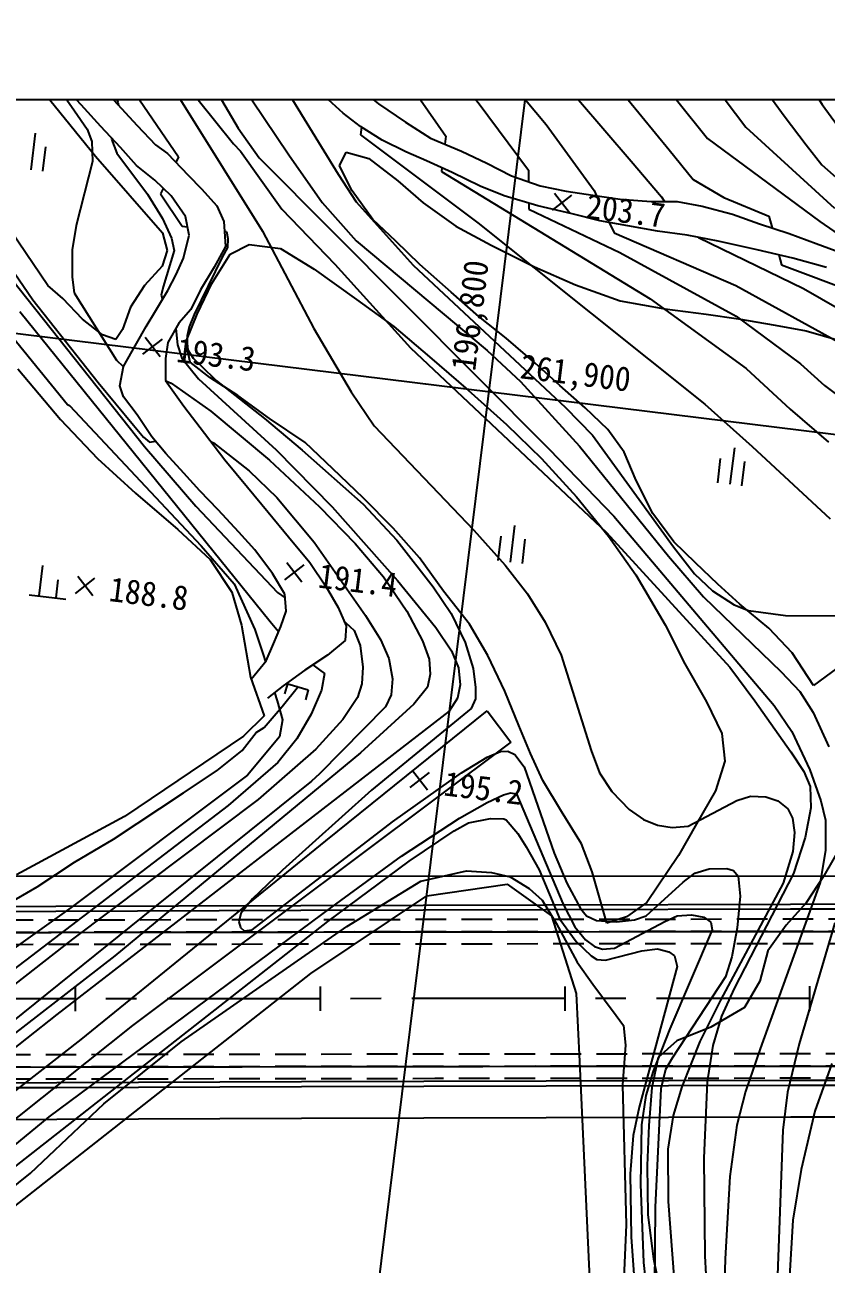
# Model space of a CAD drawing. Header units: millimetres. Extents: x 8678 to 9474, y 1103 to 1809.
# Drawn here: x 9140.5 to 9205.9, y 1453.7 to 1555 of the extents above; entities that cross this region are included whole.
import ezdxf
from ezdxf.enums import TextEntityAlignment as Align
from ezdxf.xclip import XClip

# ---------------------------------------------------------------- set-up
doc = ezdxf.new("R2010")
doc.units = ezdxf.units.MM
doc.header["$LTSCALE"] = 10
doc.header["$MEASUREMENT"] = 0
doc.header["$XCLIPFRAME"] = 2
doc.linetypes.add('CENTER', pattern=[2, 1.25, -0.25, 0.25, -0.25])
doc.linetypes.add('HIDDEN', pattern=[0.375, 0.25, -0.125])
doc.layers.add('TX-PAPR', color=2, linetype='Continuous', plot=False)
doc.layers.add('TZ-BASE', color=253, linetype='Continuous')
doc.layers.add('TZ-CABL', color=4, linetype='Continuous')
doc.styles.add('HANA', font='GulimChe.ttf')
doc.linetypes.add('ZIGZAG', pattern='A,0.0001,-0.2,[131,ltypeshp.shx,S=0.2,R=0,X=-0.2,Y=0],-0.4,[131,ltypeshp.shx,S=0.2,R=180,X=0.2,Y=0],-0.2', length=0.8001)

# ---------------------------------------------------------------- blocks, each defined once
blk = doc.blocks.new('JD-CGHF56FJ')
at = {"layer": 'TZ-BASE'}
for p, q in [((385.32, -179.34), (429.37, 177.07)), ((393.79, 97.63, 203), (412.91, 74.78, 203)), ((79.56, 92.47), (512.16, 38.99)), ((377.45, 92.77, 196), (392.08, 69.43, 196)), ((385.01, 88.94, 199), (397.45, 70.5, 199)), ((406.86, 86.76, 204), (418.48, 73, 204)), ((428.4, 86.54, 209), (437.92, 73.71, 209)), ((421.98, 83.83, 207), (431.66, 71.85, 207)), ((426.3, 83.99, 208), (434.79, 72.78, 208)), ((377.75, 59.84, 191.92), (362.69, 82.05, 191.92)), ((420.17, 81.07, 206), (428.53, 70.92, 206)), ((376.24, 79.45, 193), (379.94, 74.1, 193)), ((405.18, 79.33, 202), (410.28, 72.05, 202)), ((417.51, 79.22, 205), (425.41, 69.99, 205)), ((395.57, 78.56, 200), (401.49, 68.93, 200)), ((376.9, 76.24, 191.92), (381.64, 70.4, 191.92)), ((402.65, 76.41, 188.85), (404.76, 74.68, 188.85)), ((440.02, 76.05, 210), (441.04, 74.64, 210)), ((380.48, 74.59, 182.25), (379.31, 75.84, 182.25)), ((382.77, 75.38, 188.97), (385.04, 72.92, 188.97)), ((383.06, 75.69, 194), (383.48, 74.83, 194)), ((384.74, 75.73, 195), (388.44, 70.35, 195)), ((390, 75.04, 197), (392.92, 71.42, 197)), ((391.51, 75.75, 198), (393.31, 72.68, 198)), ((401.89, 73.93, 188.97), (400.29, 75.36, 188.97)), ((379.94, 74.1, 193), (380.97, 72.6, 193)), ((382.08, 72.83, 182.25), (380.48, 74.59, 182.25)), ((383.48, 74.83, 194), (383.54, 74.55, 194)), ((404.76, 74.68, 188.85), (406.97, 73.17, 188.85)), ((412.91, 74.78, 203), (417.03, 69.25, 203)), ((441.04, 74.64, 210), (443.02, 71.91, 210)), ((403.29, 72.84, 188.97), (401.89, 73.93, 188.97)), ((406.97, 73.17, 188.85), (409.02, 71.87, 188.85)), ((418.48, 73, 204), (422.39, 67.6, 204)), ((437.92, 73.71, 209), (439.72, 71.33, 209)), ((376.73, 72.28, 192.43), (376.36, 69.3, 192.43)), ((380.97, 72.6, 193), (381.34, 71.59, 193)), ((383.7, 71.1, 182.25), (382.08, 72.83, 182.25)), ((385.04, 72.92, 188.97), (386.56, 71.33, 188.97)), ((393.31, 72.68, 198), (395.01, 70.27, 198)), ((405.08, 71.72, 188.97), (403.29, 72.84, 188.97)), ((403.39, 72.78, 201), (403.31, 72.14, 201)), ((403.31, 72.14, 201), (412.9, 64.96, 201)), ((410.28, 72.05, 202), (410.2, 71.38, 202)), ((434.79, 72.78, 208), (442.04, 66.15, 208)), ((377.35, 69.18, 192.43), (377.6, 71.16, 192.43)), ((381.34, 71.59, 193), (381.39, 69.96, 193)), ((382.98, 71.87, 194), (382.96, 71.78, 194)), ((382.96, 71.78, 194), (383.4, 70.64, 194)), ((385.01, 69.63, 182.25), (383.7, 71.1, 182.25)), ((386.56, 71.33, 188.97), (387.52, 70.62, 188.97)), ((392.92, 71.42, 197), (393.51, 70.81, 197)), ((407, 70.75, 188.97), (405.08, 71.72, 188.97)), ((409.02, 71.87, 188.85), (411.56, 70.81, 188.85)), ((428.53, 70.92, 206), (430.48, 68.51, 206)), ((431.66, 71.85, 207), (440.84, 65.06, 207)), ((439.72, 71.33, 209), (441, 69.7, 209)), ((381.39, 69.96, 193), (380.06, 64.74, 193)), ((381.64, 70.4, 191.92), (387.12, 64.13, 191.92)), ((383.4, 70.64, 194), (385.89, 67.29, 194)), ((387.52, 70.62, 188.97), (389.21, 68.86, 188.97)), ((388.44, 70.35, 195), (388.21, 69.89, 195)), ((393.51, 70.81, 197), (396.88, 66.06, 197)), ((395.01, 70.27, 198), (418.72, 46.45, 198)), ((397.45, 70.5, 199), (400.17, 66.61, 199)), ((401.58, 69.6, 199.24), (402.14, 70.72, 199.24)), ((402.14, 70.72, 199.24), (403.97, 70.22, 199.24)), ((403.97, 70.22, 199.24), (406.35, 68.38, 199.24)), ((408.7, 70.03, 188.97), (407, 70.75, 188.97)), ((410.79, 69.08, 188.97), (408.7, 70.03, 188.97)), ((411.56, 70.81, 188.85), (413.62, 69.82, 188.85)), ((425.41, 69.99, 205), (427.9, 67.08, 205)), ((386.51, 68.43, 182.25), (385.01, 69.63, 182.25)), ((392.08, 69.43, 196), (395.29, 64.26, 196)), ((401.49, 68.93, 200), (402.96, 66.67, 200)), ((402.62, 67.58, 199.24), (401.58, 69.6, 199.24)), ((409.96, 69.46, 202), (409.92, 69.14, 202)), ((409.92, 69.14, 202), (426.97, 58.74, 202)), ((413.09, 67.95, 188.97), (410.79, 69.08, 188.97)), ((413.62, 69.82, 188.85), (415.63, 68.79, 188.85)), ((417.03, 69.25, 203), (417.04, 68.31, 203)), ((441, 69.7, 209), (443.55, 67.44, 209)), ((387.82, 67.16, 182.25), (386.51, 68.43, 182.25)), ((389.21, 68.86, 188.97), (390.31, 67.74, 188.97)), ((406.35, 68.38, 199.24), (408.43, 66.6, 199.24)), ((415.04, 67.15, 188.97), (413.09, 67.95, 188.97)), ((415.63, 68.79, 188.85), (417.99, 67.99, 188.85)), ((417.99, 67.99, 188.85), (420.1, 67.53, 188.85)), ((430.48, 68.51, 206), (432.99, 67.02, 206)), ((385.89, 67.29, 194), (387.12, 65.32, 194)), ((387.18, 67.77, 195), (386.97, 67.33, 195)), ((386.97, 67.33, 195), (388.72, 64.69, 195)), ((389.01, 65.47, 182.25), (387.82, 67.16, 182.25)), ((390.31, 67.74, 188.97), (391.55, 66.34, 188.97)), ((404.32, 65.24, 199.24), (402.62, 67.58, 199.24)), ((417.8, 66.34, 188.97), (415.04, 67.15, 188.97)), ((418.99, 65.98, 203.71), (420.57, 67.21, 203.71)), ((419.16, 67.38, 203.71), (420.39, 65.8, 203.71)), ((420.1, 67.53, 188.85), (422.29, 67.22, 188.85)), ((422.29, 67.22, 188.85), (424.53, 66.9, 188.85)), ((422.39, 67.6, 204), (422.59, 67.17, 204)), ((424.53, 66.9, 188.85), (427.05, 66.69, 188.85)), ((427.9, 67.08, 205), (428.14, 66.69, 205)), ((432.99, 67.02, 206), (436.68, 65.51, 206)), ((391.55, 66.34, 188.97), (392.14, 65.07, 188.97)), ((396.88, 66.06, 197), (401.2, 61.57, 197)), ((400.17, 66.61, 199), (402.95, 63.48, 199)), ((402.96, 66.67, 200), (407.61, 61.49, 200)), ((408.43, 66.6, 199.24), (411.08, 64.67, 199.24)), ((417.07, 66.56, 203), (417.07, 66.08, 203)), ((417.07, 66.08, 203), (424.5, 62.54, 203)), ((420.61, 65.69, 188.97), (417.8, 66.34, 188.97)), ((427.05, 66.69, 188.85), (429.17, 66.69, 188.85)), ((429.17, 66.69, 188.85), (431.22, 66.31, 188.85)), ((431.22, 66.31, 188.85), (433.69, 65.66, 188.85)), ((387.12, 65.32, 194), (387.86, 63.71, 194)), ((389.31, 63.94, 182.25), (389.01, 65.47, 182.25)), ((392.14, 65.07, 188.97), (392.26, 63.02, 188.97)), ((406.19, 63.46, 199.24), (404.32, 65.24, 199.24)), ((412.9, 64.96, 201), (431.45, 50.14, 201)), ((422.86, 65.13, 188.97), (420.61, 65.69, 188.97)), ((425.15, 64.7, 188.97), (422.86, 65.13, 188.97)), ((423.63, 64.99, 204), (424.04, 64.13, 204)), ((433.69, 65.66, 188.85), (435.91, 64.87, 188.85)), ((435.91, 64.87, 188.85), (438.34, 64.09, 188.85)), ((436.68, 65.51, 206), (436.93, 64.54, 206)), ((440.84, 65.06, 207), (443.56, 63.18, 207)), ((380.06, 64.74, 193), (379.75, 62.74, 193)), ((387.12, 64.13, 191.92), (387.5, 62.7, 191.92)), ((388.72, 64.69, 195), (389.17, 64.63, 195)), ((388.85, 62.08, 182.25), (389.31, 63.94, 182.25)), ((392.19, 64.26, 195), (392.35, 64.24, 195)), ((392.35, 64.24, 195), (392.46, 63.68, 195)), ((395.29, 64.26, 196), (399.48, 56.32, 196)), ((411.08, 64.67, 199.24), (413.98, 63.12, 199.24)), ((424.04, 64.13, 204), (433.98, 59.84, 204)), ((427.56, 64.28, 188.97), (425.15, 64.7, 188.97)), ((429.99, 63.94, 188.97), (427.56, 64.28, 188.97)), ((432.54, 63.45, 188.97), (429.99, 63.94, 188.97)), ((438.34, 64.09, 188.85), (440.53, 63.26, 188.85)), ((368.31, 63.69, 189), (379.35, 50.1, 189)), ((372.46, 63.29, 191), (385.64, 46.68, 191)), ((373.25, 63.45, 192), (376.53, 58.65, 192)), ((387.86, 63.71, 194), (388.09, 62.7, 194)), ((392.26, 63.02, 188.97), (391.35, 61.32, 188.97)), ((392.43, 62.93, 195), (391.99, 62.14, 195)), ((392.46, 63.68, 195), (392.43, 62.93, 195)), ((392.64, 62.4, 195.5), (394.2, 63.18, 195.5)), ((394.2, 63.18, 195.5), (396.76, 62.87, 195.5)), ((396.76, 62.87, 195.5), (399.53, 61.17, 195.5)), ((402.95, 63.48, 199), (413.64, 54.51, 199)), ((408.15, 61.54, 199.24), (406.19, 63.46, 199.24)), ((413.98, 63.12, 199.24), (417.53, 61.36, 199.24)), ((430.93, 63.76, 205), (439.5, 59.59, 205)), ((435.72, 62.76, 188.97), (432.54, 63.45, 188.97)), ((440.53, 63.26, 188.85), (442.61, 62.49, 188.85)), ((379.75, 62.74, 193), (379.75, 60.52, 193)), ((387.5, 62.7, 191.92), (387.09, 61.41, 191.92)), ((388.09, 62.7, 194), (387.19, 59.72, 194)), ((388.23, 60.74, 182.25), (388.85, 62.08, 182.25)), ((391.99, 62.14, 195), (389.71, 57.47, 195)), ((391.15, 59.99, 195.5), (392.64, 62.4, 195.5)), ((424.5, 62.54, 203), (434, 57.33, 203)), ((438.63, 62.08, 188.97), (435.72, 62.76, 188.97)), ((437.49, 62.34, 206), (437.71, 61.52, 206)), ((441.39, 61.31, 188.97), (438.63, 62.08, 188.97)), ((387.09, 61.41, 191.92), (385.65, 59.83, 191.92)), ((391.35, 61.32, 188.97), (390.24, 59.48, 188.97)), ((399.53, 61.17, 195.5), (402.98, 58.69, 195.5)), ((401.2, 61.57, 197), (407.38, 54.73, 197)), ((407.61, 61.49, 200), (420.05, 49.86, 200)), ((410.72, 59.3, 199.24), (408.15, 61.54, 199.24)), ((417.53, 61.36, 199.24), (420.86, 59.89, 199.24)), ((437.71, 61.52, 206), (450.97, 56.51, 206)), ((378.98, 58.76, 191.92), (377.75, 59.84, 191.92)), ((379.75, 60.52, 193), (379.91, 59.22, 193)), ((385.65, 59.83, 191.92), (384.51, 58.05, 191.92)), ((387.56, 59.42, 182.25), (388.23, 60.74, 182.25)), ((389.95, 57.48, 195.5), (391.15, 59.99, 195.5)), ((420.86, 59.89, 199.24), (424.52, 58.58, 199.24)), ((433.98, 59.84, 204), (442.87, 54.92, 204)), ((379.91, 59.22, 193), (383.36, 53.72, 193)), ((386.59, 57.79, 182.25), (387.56, 59.42, 182.25)), ((387.19, 59.72, 194), (387.02, 59.03, 194)), ((387.02, 59.03, 194), (387.13, 58.69, 194)), ((390.24, 59.48, 188.97), (389.44, 57.86, 188.97)), ((412.97, 57.31, 199.24), (410.72, 59.3, 199.24)), ((439.5, 59.59, 205), (446.35, 55.66, 205)), ((376.53, 58.65, 192), (381.86, 51.9, 192)), ((380.59, 57.08, 191.92), (378.98, 58.76, 191.92)), ((384.51, 58.05, 191.92), (383.86, 56.24, 191.92)), ((385.78, 56.47, 182.25), (386.59, 57.79, 182.25)), ((389.44, 57.86, 188.97), (388.46, 56.74, 188.97)), ((402.98, 58.69, 195.5), (406.03, 56.47, 195.5)), ((424.52, 58.58, 199.24), (428.18, 57.92, 199.24)), ((426.97, 58.74, 202), (434.82, 53.06, 202)), ((428.18, 57.92, 199.24), (431.54, 57.5, 199.24)), ((375.47, 57.7, 190), (395.92, 32.36, 190)), ((382.21, 55.8, 191.92), (380.59, 57.08, 191.92)), ((388.46, 56.74, 188.97), (387.56, 55.18, 188.97)), ((389.04, 55.2, 195.5), (389.95, 57.48, 195.5)), ((389.71, 57.47, 195), (389.31, 56.46, 195)), ((415.2, 55.54, 199.24), (412.97, 57.31, 199.24)), ((431.54, 57.5, 199.24), (434.18, 57.11, 199.24)), ((434, 57.33, 203), (439.25, 53.44, 203)), ((434.18, 57.11, 199.24), (437.19, 56.59, 199.24)), ((383.3, 55.42, 191.92), (382.21, 55.8, 191.92)), ((383.86, 56.24, 191.92), (383.3, 55.42, 191.92)), ((384.99, 55.1, 182.25), (385.78, 56.47, 182.25)), ((388.22, 56.32, 194), (388.36, 54.99, 194)), ((389.31, 56.46, 195), (389.15, 55.73, 195)), ((389.15, 55.73, 195), (389.15, 55.12, 195)), ((399.48, 56.32, 196), (402.54, 51.13, 196)), ((406.03, 56.47, 195.5), (408.93, 54, 195.5)), ((437.19, 56.59, 199.24), (439.72, 56.14, 199.24)), ((439.72, 56.14, 199.24), (442.55, 55.32, 199.24)), ((383.95, 53.22, 182.25), (384.99, 55.1, 182.25)), ((385.53, 54.21, 193.29), (387.11, 55.44, 193.29)), ((385.71, 55.62, 193.29), (386.94, 54.04, 193.29)), ((387.56, 55.18, 188.97), (387.37, 53.86, 188.97)), ((388.36, 54.99, 194), (388.7, 53.88, 194)), ((389.39, 53.56, 195.5), (389.04, 55.2, 195.5)), ((389.15, 55.12, 195), (389.18, 54.57, 195)), ((407.38, 54.73, 197), (423.41, 39.65, 197)), ((417.57, 53.49, 199.24), (415.2, 55.54, 199.24)), ((383.36, 53.72, 193), (383.89, 53.25, 193)), ((387.37, 53.86, 188.97), (387.36, 52.08, 188.97)), ((388.7, 53.88, 194), (390.07, 52.19, 194)), ((389.18, 54.57, 195), (389.64, 53.9, 195)), ((389.64, 53.9, 195), (390.28, 53.27, 195)), ((408.93, 54, 195.5), (412.09, 51.27, 195.5)), ((413.64, 54.51, 199), (416.39, 51.98, 199)), ((375.31, 53.01, 188.73), (378.78, 48.89, 188.73)), ((383.65, 51.64, 182.25), (383.95, 53.22, 182.25)), ((383.89, 53.25, 193), (383.96, 53.23, 193)), ((391, 52.32, 195.5), (389.39, 53.56, 195.5)), ((390.28, 53.27, 195), (391.5, 52.07, 195)), ((419.59, 51.66, 199.24), (417.57, 53.49, 199.24)), ((434.82, 53.06, 202), (438.42, 49.73, 202)), ((439.25, 53.44, 203), (441.22, 51.67, 203)), ((381.86, 51.9, 192), (384.75, 48.42, 192)), ((387.36, 52.08, 188.97), (388.86, 49.97, 188.97)), ((387.39, 52.04, 193), (387.82, 51.84, 193)), ((387.82, 51.84, 193), (391.08, 49.57, 193)), ((390.07, 52.19, 194), (396.4, 46.39, 194)), ((393.28, 50.84, 195.5), (391, 52.32, 195.5)), ((391.5, 52.07, 195), (395.47, 48.95, 195)), ((416.39, 51.98, 199), (421.2, 46.71, 199)), ((441.22, 51.67, 203), (444.11, 49.47, 203)), ((383.93, 50.74, 182.25), (383.65, 51.64, 182.25)), ((385.04, 49.25, 182.25), (383.93, 50.74, 182.25)), ((395.86, 48.97, 195.5), (393.28, 50.84, 195.5)), ((402.54, 51.13, 196), (404.41, 48.36, 196)), ((412.09, 51.27, 195.5), (415.22, 48.47, 195.5)), ((421.67, 49.83, 199.24), (419.59, 51.66, 199.24)), ((379.35, 50.1, 189), (379.53, 50.01, 189)), ((379.53, 50.01, 189), (390.28, 38.56, 189)), ((388.86, 49.97, 188.97), (390.56, 47.75, 188.97)), ((420.05, 49.86, 200), (422.27, 47.59, 200)), ((423.51, 48.07, 199.24), (421.67, 49.83, 199.24)), ((431.45, 50.14, 201), (435.31, 46.68, 201)), ((438.42, 49.73, 202), (441.54, 47.04, 202)), ((378.78, 48.89, 188.73), (381.81, 45.68, 188.73)), ((386.24, 47.47, 182.25), (385.04, 49.25, 182.25)), ((391.08, 49.57, 193), (395.88, 45.55, 193)), ((395.47, 48.95, 195), (398.54, 46.36, 195)), ((398.77, 47, 195.5), (395.86, 48.97, 195.5)), ((384.75, 48.42, 192), (385.58, 47.44, 192)), ((390.56, 47.75, 188.97), (392.23, 45.57, 188.97)), ((404.41, 48.36, 196), (412.55, 39.83, 196)), ((415.22, 48.47, 195.5), (418.08, 45.7, 195.5)), ((424.86, 46.21, 199.24), (423.51, 48.07, 199.24)), ((385.58, 47.44, 192), (386.06, 47.02, 192)), ((385.64, 46.68, 191), (389.84, 41.8, 191)), ((386.06, 47.02, 192), (386.55, 47.11, 192)), ((387.4, 46.11, 182.25), (386.24, 47.47, 182.25)), ((391.08, 47.07, 192), (391.3, 46.97, 192)), ((391.3, 46.97, 192), (394.21, 44.69, 192)), ((401.04, 44.86, 195.5), (398.77, 47, 195.5)), ((421.2, 46.71, 199), (428.48, 37.71, 199)), ((422.27, 47.59, 200), (428.89, 38.48, 200)), ((435.31, 46.68, 201), (441.69, 40.77, 201)), ((381.81, 45.68, 188.73), (384.93, 42.86, 188.73)), ((388.86, 44.5, 182.25), (387.4, 46.11, 182.25)), ((396.4, 46.39, 194), (400.98, 41.75, 194)), ((398.54, 46.36, 195), (403.52, 41.97, 195)), ((418.08, 45.7, 195.5), (420.95, 42.55, 195.5)), ((418.72, 46.45, 198), (424, 40.98, 198)), ((425.82, 43.88, 199.24), (424.86, 46.21, 199.24)), ((432.49, 43.7, 200.92), (432.73, 45.68, 200.92)), ((433.85, 46.55, 200.92), (433.48, 43.58, 200.92)), ((392.23, 45.57, 188.97), (394.06, 43.36, 188.97)), ((394.21, 44.69, 192), (396.46, 42.51, 192)), ((395.88, 45.55, 193), (399.96, 41.74, 193)), ((403.51, 42.48, 195.5), (401.04, 44.86, 195.5)), ((434.47, 43.45, 200.92), (434.72, 45.44, 200.92)), ((390.18, 43.06, 182.25), (388.86, 44.5, 182.25)), ((427.2, 41.19, 199.24), (425.82, 43.88, 199.24)), ((384.93, 42.86, 188.73), (388.38, 39.89, 188.73)), ((391.66, 41.49, 182.25), (390.18, 43.06, 182.25)), ((394.06, 43.36, 188.97), (395.77, 41.3, 188.97)), ((389.84, 41.8, 191), (396.53, 34.75, 191)), ((396.46, 42.51, 192), (399.51, 38.86, 192)), ((399.96, 41.74, 193), (402.87, 38.74, 193)), ((400.98, 41.75, 194), (406.32, 35.72, 194)), ((405.96, 40.01, 195.5), (403.51, 42.48, 195.5)), ((403.52, 41.97, 195), (406.28, 39.01, 195)), ((420.95, 42.55, 195.5), (423.57, 39.35, 195.5)), ((393.37, 39.67, 182.25), (391.66, 41.49, 182.25)), ((395.77, 41.3, 188.97), (397.43, 39.28, 188.97)), ((424, 40.98, 198), (434.83, 28.19, 198)), ((428.9, 38.88, 199.24), (427.2, 41.19, 199.24)), ((388.38, 39.89, 188.73), (391.03, 37.43, 188.73)), ((394.68, 38.22, 182.25), (393.37, 39.67, 182.25)), ((408.12, 37.56, 195.5), (405.96, 40.01, 195.5)), ((412.55, 39.83, 196), (415.13, 36.98, 196)), ((415.9, 40.21, 195.91), (415.53, 37.23, 195.91)), ((423.41, 39.65, 197), (433.48, 28.64, 197)), ((390.28, 38.56, 189), (392.98, 35.45, 189)), ((397.43, 39.28, 188.97), (399.16, 37.19, 188.97)), ((399.51, 38.86, 192), (403.72, 32.86, 192)), ((402.87, 38.74, 193), (405.19, 36.02, 193)), ((406.28, 39.01, 195), (409.25, 35.21, 195)), ((414.54, 37.35, 195.91), (414.79, 39.34, 195.91)), ((416.53, 37.11, 195.91), (416.77, 39.09, 195.91)), ((423.57, 39.35, 195.5), (425.79, 36.18, 195.5)), ((430.69, 37.16, 199.24), (428.9, 38.88, 199.24)), ((396.11, 36.28, 182.25), (394.68, 38.22, 182.25)), ((410.08, 34.85, 195.5), (408.12, 37.56, 195.5)), ((428.48, 37.71, 199), (431.33, 34.39, 199)), ((428.89, 38.48, 200), (430.59, 36.26, 200)), ((377.04, 34.47, 188.56), (377.35, 36.95, 188.56)), ((391.03, 37.43, 188.73), (392.79, 34.77, 188.73)), ((397.11, 35.77, 191.38), (398.69, 37, 191.38)), ((397.28, 37.18, 191.38), (398.51, 35.6, 191.38)), ((399.16, 37.19, 188.97), (400.51, 35.2, 188.97)), ((415.13, 36.98, 196), (416.96, 34.62, 196)), ((432.49, 35.42, 199.24), (430.69, 37.16, 199.24)), ((378.43, 34.29, 188.56), (378.61, 35.78, 188.56)), ((380.02, 34.67, 188.83), (381.6, 35.9, 188.83)), ((380.2, 36.07, 188.83), (381.43, 34.5, 188.83)), ((397.12, 34.6, 182.25), (396.11, 36.28, 182.25)), ((405.19, 36.02, 193), (407.09, 33.22, 193)), ((406.32, 35.72, 194), (409.45, 31.89, 194)), ((425.79, 36.18, 195.5), (428.21, 32.1, 195.5)), ((430.59, 36.26, 200), (432.06, 34.87, 200)), ((376.24, 34.56, 188.56), (379.22, 34.2, 188.56)), ((392.79, 34.77, 188.73), (393.57, 32.07, 188.73)), ((392.98, 35.45, 189), (394.68, 31.72, 189)), ((396.53, 34.75, 191), (397.15, 34.31, 191)), ((397.24, 33.2, 182.25), (397.12, 34.6, 182.25)), ((400.51, 35.2, 188.97), (401.49, 33.5, 188.97)), ((409.25, 35.21, 195), (410.72, 33.01, 195)), ((412.21, 32.16, 195.5), (410.08, 34.85, 195.5)), ((416.96, 34.62, 196), (418.4, 32.32, 196)), ((432.06, 34.87, 200), (433.84, 33.74, 200)), ((434.29, 33.79, 199.24), (432.49, 35.42, 199.24)), ((401.49, 33.5, 188.97), (402.12, 32.01, 188.97)), ((431.33, 34.39, 199), (437.68, 28.25, 199)), ((433.84, 33.74, 200), (435.02, 33.27, 200)), ((436.68, 31.82, 199.24), (434.29, 33.79, 199.24)), ((396.78, 31.96, 182.25), (397.24, 33.2, 182.25)), ((403.72, 32.86, 192), (404.94, 30.89, 192)), ((407.09, 33.22, 193), (408.38, 30.79, 193)), ((410.72, 33.01, 195), (411.86, 30.65, 195)), ((435.02, 33.27, 200), (438.04, 32.87, 200)), ((438.04, 32.87, 200), (443.79, 32.82, 200)), ((393.57, 32.07, 188.73), (394.31, 27.82, 188.73)), ((394.68, 31.72, 189), (395.35, 29.66, 189)), ((395.92, 32.36, 190), (396.6, 31.54, 190)), ((396.2, 30.55, 182.25), (396.78, 31.96, 182.25)), ((401.97, 32.35, 191), (402.08, 32.28, 191)), ((402.12, 32.01, 188.97), (402.04, 30.82, 188.97)), ((402.08, 32.28, 191), (402.78, 31.62, 191)), ((402.78, 31.62, 191), (403.27, 30.42, 191)), ((409.45, 31.89, 194), (410.75, 29.97, 194)), ((413.72, 29.58, 195.5), (412.21, 32.16, 195.5)), ((418.4, 32.32, 196), (419.7, 29.62, 196)), ((428.21, 32.1, 195.5), (429.8, 28.91, 195.5)), ((438.58, 29.82, 199.24), (436.68, 31.82, 199.24)), ((395.59, 29.16, 182.25), (396.2, 30.55, 182.25)), ((402.04, 30.82, 188.97), (400.6, 29.61, 188.97)), ((403.27, 30.42, 191), (403.48, 28.63, 191)), ((404.94, 30.89, 192), (405.63, 29.35, 192)), ((408.38, 30.79, 193), (408.9, 29.29, 193)), ((411.86, 30.65, 195), (412.5, 28.54, 195)), ((395.35, 29.66, 189), (395.53, 29.08, 189)), ((400.6, 29.61, 188.97), (398.76, 28.39, 188.97)), ((410.75, 29.97, 194), (411.31, 28.58, 194)), ((415.1, 26.68, 195.5), (413.72, 29.58, 195.5)), ((419.7, 29.62, 196), (422.14, 21.82, 196)), ((440.33, 27.14, 199.24), (438.58, 29.82, 199.24)), ((443.9, 29.79, 199.24), (440.33, 27.14, 199.24)), ((394.36, 27.66, 182.25), (395.59, 29.16, 182.25)), ((398.76, 28.39, 188.97), (396.97, 27.12, 188.97)), ((399.42, 28.83, 190), (399.94, 28.41, 190)), ((399.94, 28.41, 190), (400.35, 28.11, 190)), ((403.48, 28.63, 191), (403.42, 27.28, 191)), ((405.63, 29.35, 192), (405.93, 27.67, 192)), ((408.9, 29.29, 193), (409, 28.06, 193)), ((411.31, 28.58, 194), (411.45, 27.2, 194)), ((412.5, 28.54, 195), (412.7, 26.98, 195)), ((429.8, 28.91, 195.5), (431.58, 25.81, 195.5)), ((433.48, 28.64, 197), (435.52, 25.87, 197)), ((394.31, 27.82, 188.73), (395.43, 24.65, 188.73)), ((400.35, 28.11, 190), (400.11, 26.76, 190)), ((405.93, 27.67, 192), (405.82, 26.37, 192)), ((409, 28.06, 193), (408.78, 27.01, 193)), ((434.83, 28.19, 198), (437.1, 25.5, 198)), ((437.68, 28.25, 199), (439.19, 26.64, 199)), ((396.97, 27.12, 188.97), (395.71, 26.09, 188.97)), ((396.28, 26.56, 189), (396.49, 25.88, 189)), ((396.9, 25.43, 188.46), (398.25, 27.09, 188.46)), ((397.12, 26.45, 188.46), (397.36, 27.27, 188.46)), ((397.36, 27.27, 188.46), (399.03, 26.79, 188.46)), ((399.03, 26.79, 188.46), (398.8, 25.97, 188.46)), ((400.11, 26.76, 190), (399.26, 24.8, 190)), ((403.42, 27.28, 191), (403.07, 26.16, 191)), ((405.82, 26.37, 192), (405.35, 25.38, 192)), ((408.78, 27.01, 193), (407.67, 25.61, 193)), ((411.45, 27.2, 194), (411.23, 26.11, 194)), ((412.7, 26.98, 195), (412.69, 26.05, 195)), ((416.23, 23.86, 195.5), (415.1, 26.68, 195.5)), ((439.19, 26.64, 199), (440.29, 24.94, 199)), ((395.43, 23.7, 188.46), (396.9, 25.43, 188.46)), ((396.49, 25.88, 189), (396.92, 24.34, 189)), ((405.35, 25.38, 192), (399.96, 19.93, 192)), ((403.07, 26.16, 191), (401.87, 24.35, 191)), ((407.67, 25.61, 193), (403.3, 21.63, 193)), ((411.23, 26.11, 194), (410.54, 25.04, 194)), ((412.69, 26.05, 195), (412.34, 25.27, 195)), ((431.58, 25.81, 195.5), (432.82, 23.22, 195.5)), ((435.52, 25.87, 197), (438.47, 21.71, 197)), ((437.1, 25.5, 198), (438.56, 23.37, 198)), ((410.54, 25.04, 194), (378.49, 0.24, 194)), ((395.43, 24.65, 188.73), (393.74, 23, 188.73)), ((396.92, 24.34, 189), (396.68, 22.95, 189)), ((399.26, 24.8, 190), (398.09, 22.79, 190)), ((401.87, 24.35, 191), (399.65, 21.93, 191)), ((400.47, 14.43, 194.47), (413.65, 25.07, 194.47)), ((412.34, 25.27, 195), (404.19, 18.57, 195)), ((413.65, 25.07, 194.47), (415.58, 22.51, 194.47)), ((440.29, 24.94, 199), (441.56, 22.12, 199)), ((393.62, 21.83, 188.46), (394.77, 23.3, 188.46)), ((394.77, 23.3, 188.46), (395.43, 23.7, 188.46)), ((417.19, 21.57, 195.5), (416.23, 23.86, 195.5)), ((438.56, 23.37, 198), (440.03, 20.23, 198)), ((393.74, 23, 188.73), (384.02, 16.43, 188.73)), ((415.58, 22.51, 194.47), (384.68, -0.66, 194.47)), ((396.68, 22.95, 189), (394.07, 19.82, 189)), ((398.09, 22.79, 190), (396.56, 20.85, 190)), ((432.82, 23.22, 195.5), (433.06, 20.96, 195.5)), ((403.3, 21.63, 193), (383.22, 5.03, 193)), ((391.58, 20.18, 188.46), (393.62, 21.83, 188.46)), ((399.65, 21.93, 191), (394.95, 17.82, 191)), ((411.56, 19.99, 195), (413.66, 21.28, 195)), ((413.66, 21.28, 195), (414.74, 21.73, 195)), ((414.74, 21.73, 195), (415.34, 21.78, 195)), ((415.34, 21.78, 195), (415.92, 21.51, 195)), ((415.92, 21.51, 195), (416.67, 20.48, 195)), ((418.21, 19.37, 195.5), (417.19, 21.57, 195.5)), ((422.14, 21.82, 196), (422.82, 20, 196)), ((438.47, 21.71, 197), (439.53, 20.11, 197)), ((396.56, 20.85, 190), (392.5, 17.33, 190)), ((416.67, 20.48, 195), (419.14, 13.44, 195)), ((433.06, 20.96, 195.5), (432.32, 18.53, 195.5)), ((394.07, 19.82, 189), (379.65, 9, 189)), ((399.3, 19.32, 192), (386.49, 9.04, 192)), ((388.83, 18.37, 188.46), (391.58, 20.18, 188.46)), ((399.96, 19.93, 192), (399.3, 19.32, 192)), ((405.92, 15.98, 195), (411.56, 19.99, 195)), ((407.37, 18.79, 195.16), (408.95, 20.02, 195.16)), ((407.55, 20.19, 195.16), (408.78, 18.61, 195.16)), ((419.74, 16.85, 195.5), (418.21, 19.37, 195.5)), ((422.82, 20, 196), (423.85, 18.47, 196)), ((439.53, 20.11, 197), (440.05, 18.87, 197)), ((440.03, 20.23, 198), (440.93, 17.72, 198)), ((383.11, 14.57, 188.46), (388.83, 18.37, 188.46)), ((404.19, 18.57, 195), (396.92, 12.05, 195)), ((415, 18.2, 194), (415.57, 18.35, 194)), ((415.57, 18.35, 194), (416.05, 18.28, 194)), ((416.05, 18.28, 194), (419.84, 9.32, 194)), ((423.85, 18.47, 196), (425.25, 17, 196)), ((432.32, 18.53, 195.5), (430.77, 15.84, 195.5)), ((440.05, 18.87, 197), (440.09, 17.14, 197)), ((392.5, 17.33, 190), (371.29, 1.13, 190)), ((394.95, 17.82, 191), (379.76, 6.39, 191)), ((411.4, 16.3, 194), (413.65, 17.58, 194)), ((413.65, 17.58, 194), (415, 18.2, 194)), ((430.08, 15.64, 196), (434.05, 17.73, 196)), ((434.05, 17.73, 196), (435.16, 18.08, 196)), ((435.16, 18.08, 196), (436.42, 18.04, 196)), ((436.42, 18.04, 196), (437.41, 17.7, 196)), ((437.41, 17.7, 196), (438.21, 17.05, 196)), ((440.93, 17.72, 198), (441.31, 16.13, 198)), ((384.02, 16.43, 188.73), (375.18, 11.66, 188.73)), ((406.66, 13.19, 194), (411.4, 16.3, 194)), ((412.13, 15.92, 193), (413.92, 16.26, 193)), ((413.92, 16.26, 193), (415.01, 16.23, 193)), ((415.01, 16.23, 193), (415.2, 16.15, 193)), ((421.37, 14.2, 195.5), (419.74, 16.85, 195.5)), ((425.25, 17, 196), (426.43, 16.18, 196)), ((438.21, 17.05, 196), (438.6, 16.3, 196)), ((438.6, 16.3, 196), (438.77, 15.13, 196)), ((440.09, 17.14, 197), (439.63, 14.71, 197)), ((394.44, 7.16, 195), (405.92, 15.98, 195)), ((407.28, 12.78, 193), (410.95, 15.26, 193)), ((410.95, 15.26, 193), (412.13, 15.92, 193)), ((415.2, 16.15, 193), (416.15, 15.03, 193)), ((426.43, 16.18, 196), (427.56, 15.72, 196)), ((427.56, 15.72, 196), (428.78, 15.54, 196)), ((428.78, 15.54, 196), (430.08, 15.64, 196)), ((430.77, 15.84, 195.5), (429.28, 13.24, 195.5)), ((441.31, 16.13, 198), (441.31, 13.67, 198)), ((379.94, 12.69, 188.46), (383.11, 14.57, 188.46)), ((380.48, -1.81, 194.47), (400.47, 14.43, 194.47)), ((416.15, 15.03, 193), (416.83, 13.95, 193)), ((422.22, 11.91, 195.5), (421.37, 14.2, 195.5)), ((438.77, 15.13, 196), (438.64, 13.57, 196)), ((439.63, 14.71, 197), (438.69, 11.77, 197)), ((401, 9.05, 194), (406.66, 13.19, 194)), ((416.83, 13.95, 193), (417.9, 12.07, 193)), ((419.14, 13.44, 195), (420.15, 10.98, 195)), ((429.28, 13.24, 195.5), (426.71, 9.4, 195.5)), ((438.64, 13.57, 196), (437.85, 10.97, 196)), ((441.31, 13.67, 198), (440.86, 11.03, 198)), ((442.53, 13.96, 207.1), (441.17, 11.57, 207.1)), ((376.87, 10.67, 188.46), (379.94, 12.69, 188.46)), ((400.63, 7.84, 193), (407.28, 12.78, 193)), ((431.78, 12.14, 195), (433.25, 12.17, 195)), ((433.25, 12.17, 195), (433.79, 12.02, 195)), ((512.29, 11.56), (315.44, 11.52)), ((512.29, 11.56), (315.44, 11.52)), ((396.92, 12.05, 195), (394.48, 9.7, 195)), ((408.24, 11.14, 192), (411.97, 11.99, 192)), ((411.97, 11.99, 192), (414.01, 11.86, 192)), ((414.01, 11.86, 192), (415.52, 11.49, 192)), ((415.52, 11.49, 192), (417.09, 10.54, 192)), ((417.9, 12.07, 193), (419.59, 8.05, 193)), ((423.44, 7.71, 195.5), (422.22, 11.91, 195.5)), ((429.67, 11.07, 195), (430.61, 11.79, 195)), ((430.61, 11.79, 195), (431.78, 12.14, 195)), ((433.79, 12.02, 195), (434.16, 11.54, 195)), ((438.69, 11.77, 197), (433.84, 2.38, 197)), ((434.16, 11.54, 195), (434.32, 9.91, 195)), ((441.17, 11.57, 207.1), (439.73, 9.38, 207.1)), ((374.34, 9.21, 188.46), (376.87, 10.67, 188.46)), ((402.19, 7.43, 192), (408.24, 11.14, 192)), ((408.73, 9.94, 191.08), (415.28, 10.91, 191.08)), ((415.28, 10.91, 191.08), (418.92, 8.3, 191.08)), ((417.09, 10.54, 192), (418.16, 9.6, 192)), ((420.15, 10.98, 195), (421.29, 8.92, 195)), ((426.64, 8.31, 195), (429.67, 11.07, 195)), ((437.85, 10.97, 196), (432.73, 1.43, 196)), ((440.86, 11.03, 198), (435.96, -2.57, 198)), ((378.42, 9.09), (398.42, 9.16)), ((394.48, 9.7, 195), (393.53, 8.49, 195)), ((398.42, 9.16), (418.43, 9.22)), ((399.24, 3.59, 191.08), (408.73, 9.94, 191.08)), ((418.16, 9.6, 192), (419.3, 7.71, 192)), ((418.43, 9.22), (438.43, 9.27)), ((419.84, 9.32, 194), (420.81, 7.41, 194)), ((426.71, 9.4, 195.5), (425.05, 8.23, 195.5)), ((434.32, 9.91, 195), (434.08, 7.34, 195)), ((439.73, 9.38, 207.1), (438.08, 7.55, 207.1)), ((438.43, 9.27), (458.44, 9.3)), ((358.41, 9), (378.42, 9.09)), ((358.42, 8.6), (378.42, 8.69)), ((379.65, 9, 189), (369.96, 2.05, 189)), ((386.49, 9.04, 192), (374.72, -0.44, 192)), ((377.86, -8.11, 194), (401, 9.05, 194)), ((378.42, 8.69), (398.42, 8.76)), ((393.53, 8.49, 195), (393.35, 7.83, 195)), ((398.42, 8.76), (418.43, 8.82)), ((418.43, 8.82), (438.43, 8.87)), ((418.92, 8.3, 191.08), (420.92, 1.97, 191.08)), ((421.29, 8.92, 195), (421.78, 8.31, 195)), ((421.78, 8.31, 195), (422.58, 7.94, 195)), ((425.05, 8.23, 195.5), (423.44, 7.71, 195.5)), ((425.7, 7.98, 195), (426.64, 8.31, 195)), ((428.18, 7.84, 194), (429.18, 8.3, 194)), ((429.18, 8.3, 194), (430.36, 8.38, 194)), ((430.36, 8.38, 194), (431.37, 8.2, 194)), ((431.37, 8.2, 194), (431.93, 7.8, 194)), ((438.43, 8.87), (458.44, 8.9)), ((367.63, -18.03, 193), (400.63, 7.84, 193)), ((388.64, -1.99, 192), (402.19, 7.43, 192)), ((393.35, 7.83, 195), (393.49, 7.36, 195)), ((393.49, 7.36, 195), (393.79, 7.08, 195)), ((393.79, 7.08, 195), (394.44, 7.16, 195)), ((419.3, 7.71, 192), (421.02, 4.51, 192)), ((419.59, 8.05, 193), (420.92, 6.2, 193)), ((420.81, 7.41, 194), (421.69, 6.36, 194)), ((422.58, 7.94, 195), (424.22, 7.83, 195)), ((424.07, 5.66, 194), (428.18, 7.84, 194)), ((424.22, 7.83, 195), (425.7, 7.98, 195)), ((432.05, 7.17, 194), (428.57, -0.93, 194)), ((431.93, 7.8, 194), (432.05, 7.17, 194)), ((434.08, 7.34, 195), (433.64, 4.95, 195)), ((438.08, 7.55, 207.1), (436.59, 5.44, 207.1)), ((442.07, 7.74, 199), (439.14, -2.16, 199)), ((379.76, 6.39, 191), (370.82, -0.56, 191)), ((420.92, 6.2, 193), (422.15, 5.05, 193)), ((421.69, 6.36, 194), (422.41, 5.81, 194)), ((422.41, 5.81, 194), (423.09, 5.58, 194)), ((423.09, 5.58, 194), (424.07, 5.66, 194)), ((423.31, 4.68, 193), (426.29, 5.45, 193)), ((426.29, 5.45, 193), (427.57, 5.6, 193)), ((427.57, 5.6, 193), (428.51, 5.36, 193)), ((428.51, 5.36, 193), (428.95, 5.03, 193)), ((436.59, 5.44, 207.1), (435.94, 2.97, 207.1)), ((383.22, 5.03, 193), (359.82, -13.08, 193)), ((421.02, 4.51, 192), (422.3, 2.73, 192)), ((422.15, 5.05, 193), (422.61, 4.75, 193)), ((422.61, 4.75, 193), (423.31, 4.68, 193)), ((429.18, 4.16, 193), (426.06, -7.34, 193)), ((428.95, 5.03, 193), (429.18, 4.16, 193)), ((433.64, 4.95, 195), (433.14, 3.33, 195)), ((373.91, -16.31, 191.08), (399.24, 3.59, 191.08)), ((433.14, 3.33, 195), (428.76, -3.32, 195)), ((380, 2.53), (380, 0.53)), ((400, 2.54), (400, 0.54)), ((420, 2.54), (420, 0.54)), ((422.3, 2.73, 192), (424.2, 0.15, 192)), ((433.84, 2.38, 197), (432.79, 0.1, 197)), ((435.94, 2.97, 207.1), (434.67, 0.82, 207.1)), ((440, 2.55), (440, 0.55)), ((420.92, 1.97, 191.08), (421.2, -3.6, 191.08)), ((432.73, 1.43, 196), (431.03, -1.97, 196)), ((378.49, 0.24, 194), (367.84, -8.17, 194)), ((424.2, 0.15, 192), (424.8, -0.65, 192)), ((434.67, 0.82, 207.1), (431.94, -0.78, 207.1)), ((432.79, 0.1, 197), (432.09, -2.29, 197)), ((384.68, -0.66, 194.47), (362.31, -18.45, 194.47)), ((424.8, -0.65, 192), (424.96, -2.26, 192)), ((428.57, -0.93, 194), (427.21, -4.38, 194)), ((431.94, -0.78, 207.1), (429.16, -1.9, 207.1)), ((358.88, -18.56, 194.47), (380.48, -1.81, 194.47)), ((382.34, -7.05, 192), (388.64, -1.99, 192)), ((429.16, -1.9, 207.1), (427.63, -3.28, 207.1)), ((431.03, -1.97, 196), (429.55, -5.67, 196)), ((424.96, -2.26, 192), (424.71, -5.5, 192)), ((432.09, -2.29, 197), (431.63, -5.27, 197)), ((435.96, -2.57, 198), (434.76, -6.06, 198)), ((439.14, -2.16, 199), (438.19, -6.1, 199)), ((421.2, -3.6, 191.08), (422.26, -26.59, 191.08)), ((427.63, -3.28, 207.1), (427.12, -5.72, 207.1)), ((428.76, -3.32, 195), (428.23, -4.25, 195)), ((441.83, -3.76, 200), (440.43, -7.67, 200)), ((427.21, -4.38, 194), (426.61, -6.38, 194)), ((428.23, -4.25, 195), (427.85, -5.84, 195)), ((358.48, -5.4), (378.48, -5.31)), ((358.48, -5.8), (378.48, -5.71)), ((378.48, -5.31), (398.47, -5.24)), ((378.48, -5.71), (398.47, -5.64)), ((398.47, -5.24), (418.47, -5.18)), ((398.47, -5.64), (418.47, -5.58)), ((418.47, -5.18), (438.46, -5.13)), ((418.47, -5.58), (438.46, -5.53)), ((424.71, -5.5, 192), (425, -16.96, 192)), ((427.12, -5.72, 207.1), (426.86, -8.83, 207.1)), ((427.85, -5.84, 195), (427.38, -15.5, 195)), ((429.55, -5.67, 196), (428.84, -8, 196)), ((431.63, -5.27, 197), (431.35, -11.51, 197)), ((434.76, -6.06, 198), (434.05, -8.81, 198)), ((438.46, -5.13), (458.45, -5.1)), ((438.46, -5.53), (458.45, -5.5)), ((376.34, -12.73, 192), (382.34, -7.05, 192)), ((426.61, -6.38, 194), (426.27, -8.78, 194)), ((438.19, -6.1, 199), (437.82, -9.22, 199)), ((426.06, -7.34, 193), (425.59, -9.64, 193)), ((428.84, -8, 196), (428.42, -10.77, 196)), ((438.47, -8.13), (458.46, -8.1)), ((438.47, -8.13), (458.46, -8.1)), ((440.43, -7.67, 200), (439.3, -12.42, 200)), ((358.49, -8.4), (378.49, -8.31)), ((358.49, -8.4), (378.49, -8.31)), ((370.91, -13.82, 194), (377.86, -8.11, 194)), ((378.49, -8.31), (398.48, -8.24)), ((378.49, -8.31), (398.48, -8.24)), ((398.48, -8.24), (418.47, -8.18)), ((398.48, -8.24), (418.47, -8.18)), ((418.47, -8.18), (438.47, -8.13)), ((418.47, -8.18), (438.47, -8.13)), ((426.27, -8.78, 194), (426.17, -13.61, 194)), ((426.86, -8.83, 207.1), (426.73, -12.1, 207.1)), ((434.05, -8.81, 198), (433.47, -13, 198)), ((425.59, -9.64, 193), (425.34, -12.77, 193)), ((437.82, -9.22, 199), (437.13, -27.32, 199)), ((428.42, -10.77, 196), (428.43, -15.03, 196)), ((426.73, -12.1, 207.1), (426.77, -16.12, 207.1)), ((431.35, -11.51, 197), (431.45, -19.48, 197)), ((367.1, -20.16, 192), (376.34, -12.73, 192)), ((425.34, -12.77, 193), (425.41, -17.93, 193)), ((433.47, -13, 198), (433.09, -19.74, 198)), ((439.3, -12.42, 200), (438.63, -16.56, 200)), ((426.17, -13.61, 194), (426.44, -20.02, 194)), ((428.43, -15.03, 196), (428.94, -21.5, 196)), ((426.77, -16.12, 207.1), (427.24, -19.74, 207.1)), ((427.38, -15.5, 195), (427.32, -22, 195)), ((425, -16.96, 192), (424.61, -26.45, 192)), ((438.63, -16.56, 200), (438.36, -21.18, 200)), ((425.41, -17.93, 193), (425.92, -24.64, 193)), ((426.44, -20.02, 194), (427.06, -26.26, 194)), ((427.24, -19.74, 207.1), (428.03, -23.61, 207.1)), ((431.45, -19.48, 197), (431.71, -24.66, 197)), ((433.09, -19.74, 198), (432.95, -25.35, 198))]:
    blk.add_line(p, q, dxfattribs=at)
at = {"layer": 'TZ-BASE', "linetype": 'CENTER', "flags": 128}
blk.add_lwpolyline([(699.98, 0, 0.002738), (590.46, 1.58), (501, 1.56), (315.47, 1.52), (80, 0.38), (0, 0)], format="xyb", dxfattribs=at)
at = {"layer": 'TZ-BASE', "style": 'HANA'}
for s, rotation, p in [('203.7', 352.9531, (421.64, 65.35, 203.71)), ('196,800', 82.9531, (412.67, 52.78)), ('193.3', 352.9531, (388.18, 53.59, 193.29)), ('191.4', 352.9531, (399.76, 35.15, 191.38)), ('188.8', 352.9531, (382.68, 34.05, 188.83)), ('195.2', 352.9531, (410.02, 18.16, 195.16))]:
    blk.add_text(s, height=2, rotation=rotation, dxfattribs=at).set_placement(p)
blk.add_text('261,900', height=2, rotation=352.9531, dxfattribs=at).set_placement((425.25, 51.15), align=Align.RIGHT)

msp = doc.modelspace()

# ---------------------------------------------------------------- linework, layer by layer
at = {"layer": 'TX-PAPR'}
msp.add_lwpolyline([(9463.09, 1398.87), (9466.07, 1548.87), (8764.23, 1548.87), (8764.95, 1398.87)], close=True, dxfattribs=at)
at = {"layer": 'TZ-CABL', "linetype": 'HIDDEN'}
for points in [[(8764.56, 1480.37, -0.001516), (9268.64, 1481.93, -0.004011), (9464.7, 1480.37, -0.004011)], [(8764.57, 1479.37, -0.001516), (9268.64, 1480.93, -0.004011), (9464.69, 1479.37, -0.004011)], [(8764.57, 1478.37, -0.001516), (9268.64, 1479.93, -0.004011), (9464.67, 1478.37, -0.004011)], [(8764.61, 1469.37, -0.001515), (9268.42, 1470.93, -0.004011), (9464.49, 1469.37)], [(8764.62, 1468.37, -0.001515), (9268.42, 1469.93, -0.004011), (9464.47, 1468.37)], [(8764.62, 1467.37, -0.001515), (9268.42, 1468.93, -0.004011), (9464.45, 1467.37)]]:
    msp.add_lwpolyline(points, format="xyb", dxfattribs=at)
at = {"layer": 'TZ-CABL', "linetype": 'ZIGZAG', "ltscale": 0.5}
for points in [[(8764.57, 1479.37, -0.001516), (9268.64, 1480.93, -0.004011), (9464.69, 1479.37, -0.004011)], [(8764.62, 1468.37, -0.001515), (9268.42, 1469.93, -0.004011), (9464.47, 1468.37)]]:
    msp.add_lwpolyline(points, format="xyb", dxfattribs=at)

# ---------------------------------------------------------------- block references
at = {"layer": 'TZ-BASE'}
ref = msp.add_blockref('JD-CGHF56FJ', (8764.59, 1473.87), dxfattribs=at)
XClip(ref).set_block_clipping_path([(698.4920732728, -75.0000000069), (701.4767533416, 74.9999999931), (-0.3606341712, 74.9999999931), (0.3606341712, -75.0000000069)])

doc.saveas('drawing.dxf')
